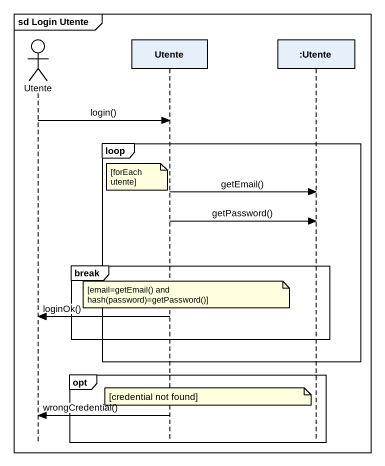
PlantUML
@startuml
mainframe sd Login Utente
hide footbox
actor Utente
participant "Utente" as Utente_2
participant ":Utente" as Utente_3

Utente -> Utente_2 : login()
loop
  note left of Utente_2 : [forEach utente]
  Utente_2 -> Utente_3 : getEmail()
  Utente_2 -> Utente_3 : getPassword()
  break
    note over Utente_2 : [email=getEmail() and hash(password)=getPassword()]
    Utente_2 -> Utente : loginOk()
  end
end
opt
  note over Utente_2 : [credential not found]
  Utente_2 -> Utente : wrongCredential()
end
@enduml
